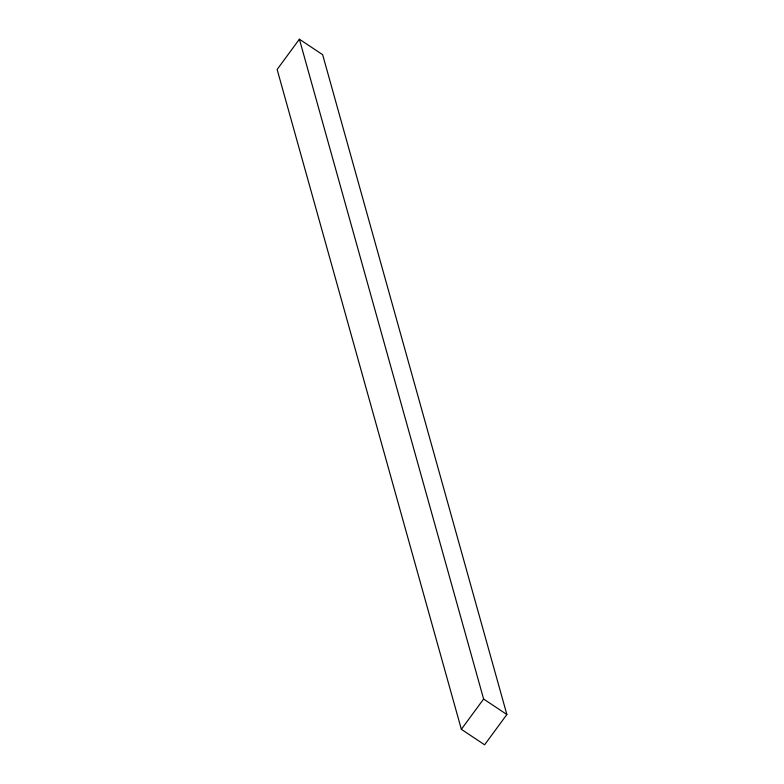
<?xml version="1.0" encoding="UTF-8"?>
<svg xmlns="http://www.w3.org/2000/svg" width="784" height="784" viewBox="0 0 784 784"><rect width="100%" height="100%" fill="white"/><g stroke="black" fill="none" stroke-linecap="round" stroke-linejoin="round"><path stroke-width="1.18" d="M299.39 39.2L277.134 69.482L461.355 729.316L484.61 744.8L506.866 714.518L322.645 54.684L299.39 39.2L483.62 699.034L506.866 714.518M461.355 729.316L483.62 699.034"/></g></svg>
